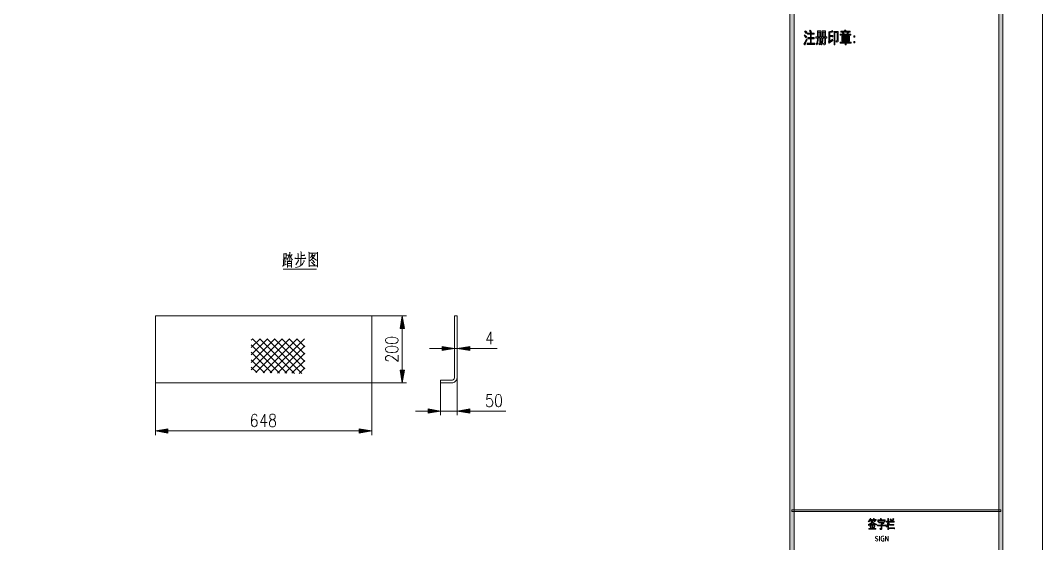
# Model space of a CAD drawing. Header units: millimetres. Extents: x 0 to 829, y 0 to 586.
# Drawn here: x 587.7 to 829.2, y 166.3 to 289.9 of the extents above; entities that cross this region are included whole.
import ezdxf

# ---------------------------------------------------------------- set-up
doc = ezdxf.new("R2010")
doc.units = ezdxf.units.MM

msp = doc.modelspace()

# ---------------------------------------------------------------- hatches: boundary and pattern name
h = msp.add_hatch(color=0)
h.dxf.hatch_style = 2
h.paths.add_polyline_path([(770.449028, 9.860139), (769.464778, 9.860139), (769.464778, 575.772139), (770.449028, 575.772139)])
h = msp.add_hatch(color=0)
h.dxf.hatch_style = 2
h.paths.add_polyline_path([(819.788528, 9.36625), (818.80075, 10.3505), (818.80075, 575.281778), (819.788528, 576.266028)])
h = msp.add_hatch(color=0)
h.dxf.hatch_style = 2
h.paths.add_polyline_path([(773.1125, 287.506833), (773.246556, 287.372778), (773.451167, 287.136417), (773.52525, 287.034111), (773.472333, 286.981194), (773.394722, 286.871833), (773.370028, 286.811861), (773.274778, 286.960028), (773.070167, 287.196389), (772.957278, 287.284583), (772.996083, 287.3375), (773.073694, 287.446861)])
h = msp.add_hatch(color=0)
h.dxf.hatch_style = 2
h.paths.add_polyline_path([(774.089694, 287.4645), (774.1285, 287.499778), (774.206111, 287.587972), (774.244917, 287.640889), (774.319, 287.55975), (774.495389, 287.323389), (774.601222, 287.168167), (774.555361, 287.122306), (774.467167, 287.027056), (774.424833, 286.974139), (774.329583, 287.129361), (774.163778, 287.372778)])
h = msp.add_hatch(color=0)
h.paths.add_polyline_path([(776.767278, 287.446861), (776.760222, 287.3375), (776.756694, 287.069389), (776.756694, 286.914167), (776.756694, 286.042806), (777.098889, 286.042806), (777.098889, 286.928278), (777.098889, 287.069389), (777.095361, 287.330444), (777.088306, 287.446861), (777.910278, 287.446861), (777.903222, 287.344556), (777.899694, 287.076444), (777.899694, 286.914167), (777.899694, 286.042806), (777.977306, 286.042806), (778.143111, 286.049861), (778.231306, 286.056917), (778.231306, 285.774694), (778.136056, 285.78175), (777.97025, 285.788806), (777.899694, 285.788806), (777.899694, 284.635222), (777.899694, 284.501167), (777.857361, 284.335361), (777.815028, 284.303611), (777.772694, 284.268333), (777.613944, 284.204833), (777.497528, 284.176611), (777.486944, 284.271861), (777.437556, 284.441194), (777.39875, 284.515278), (777.472833, 284.515278), (777.575139, 284.525861), (777.603361, 284.532917), (777.635111, 284.539972), (777.677444, 284.621111), (777.688028, 284.695194), (777.688028, 285.788806), (777.299972, 285.788806), (777.289389, 285.270222), (777.14475, 284.451778), (777.010694, 284.148389), (776.964833, 284.204833), (776.859, 284.285972), (776.799028, 284.310667), (776.933083, 284.547028), (777.077722, 285.287861), (777.088306, 285.788806), (776.756694, 285.788806), (776.756694, 284.547028), (776.756694, 284.434139), (776.703778, 284.303611), (776.650861, 284.278917), (776.597944, 284.25775), (776.470944, 284.211889), (776.400389, 284.190722), (776.38275, 284.264806), (776.333361, 284.427083), (776.298083, 284.515278), (776.365111, 284.515278), (776.456833, 284.518806), (776.481528, 284.525861), (776.506222, 284.529389), (776.537972, 284.589361), (776.545028, 284.649333), (776.545028, 285.788806), (776.188722, 285.788806), (776.178139, 285.287861), (776.022917, 284.472944), (775.878278, 284.1625), (775.828889, 284.211889), (775.716, 284.285972), (775.656028, 284.310667), (775.804194, 284.582306), (775.959417, 285.323139), (775.966472, 285.788806), (775.895917, 285.788806), (775.723056, 285.78175), (775.62075, 285.774694), (775.62075, 286.056917), (775.716, 286.049861), (775.895917, 286.042806), (775.977056, 286.042806), (775.977056, 286.900056), (775.977056, 287.062333), (775.973528, 287.3375), (775.966472, 287.446861)])
h.paths.add_polyline_path([(777.688028, 286.042806), (777.688028, 287.182278), (777.310556, 287.182278), (777.310556, 286.042806)])
h.paths.add_polyline_path([(776.545028, 286.042806), (776.545028, 287.182278), (776.188722, 287.182278), (776.188722, 286.042806)])
h = msp.add_hatch(color=0)
h.dxf.hatch_style = 2
h.paths.add_polyline_path([(779.62125, 285.182028), (779.508361, 285.115), (779.289639, 284.970361), (779.180278, 284.89275), (779.074444, 284.815139), (778.848667, 284.649333), (778.73225, 284.561139), (778.693444, 284.642278), (778.615833, 284.790444), (778.577028, 284.857472), (778.60525, 284.878639), (778.644056, 284.984472), (778.654639, 285.065611), (778.654639, 286.617833), (778.654639, 286.833028), (778.647583, 287.161111), (778.644056, 287.270472), (778.704028, 287.270472), (778.915694, 287.312806), (779.070917, 287.351611), (779.222611, 287.393944), (779.448389, 287.492722), (779.518944, 287.552694), (779.55775, 287.471556), (779.645944, 287.316333), (779.698861, 287.24225), (779.624778, 287.217556), (779.444861, 287.175222), (779.3355, 287.150528), (779.229667, 287.129361), (778.996833, 287.087028), (778.876889, 287.062333), (778.876889, 286.339139), (779.141472, 286.339139), (779.247306, 286.339139), (779.480139, 286.346194), (779.607139, 286.35325), (779.607139, 286.085139), (779.490722, 286.092194), (779.257889, 286.09925), (779.141472, 286.09925), (778.876889, 286.09925), (778.876889, 285.005639), (779.120306, 285.167917), (779.451917, 285.411333), (779.543639, 285.492472), (779.554222, 285.411333), (779.593028, 285.256111)])
h = msp.add_hatch(color=0)
h.dxf.hatch_style = 2
h.paths.add_polyline_path([(780.884194, 287.330444), (780.880667, 287.175222), (780.873611, 286.864778), (780.873611, 286.709556), (780.873611, 285.270222), (780.873611, 285.139694), (780.838333, 284.970361), (780.803056, 284.938611), (780.767778, 284.906861), (780.580806, 284.843361), (780.429111, 284.811611), (780.425583, 284.903333), (780.376194, 285.065611), (780.330333, 285.139694), (780.400889, 285.139694), (780.520833, 285.14675), (780.563167, 285.153806), (780.609028, 285.160861), (780.658417, 285.227889), (780.661944, 285.287861), (780.661944, 287.076444), (780.108083, 287.076444), (780.108083, 284.204833), (779.896417, 284.204833), (779.903472, 284.391806), (779.907, 284.776333), (779.907, 284.977417), (779.907, 286.663694), (779.907, 286.825972), (779.903472, 287.161111), (779.896417, 287.330444)])
h = msp.add_hatch(color=0)
h.dxf.hatch_style = 2
h.paths.add_polyline_path([(782.651611, 287.669111), (782.679833, 287.587972), (782.718639, 287.439806), (782.729222, 287.372778), (783.385389, 287.372778), (783.463, 287.372778), (783.62175, 287.379833), (783.706417, 287.390417), (783.706417, 287.122306), (783.62175, 287.129361), (783.466528, 287.136417), (783.395972, 287.136417), (781.8755, 287.136417), (781.773194, 287.136417), (781.586222, 287.129361), (781.4945, 287.122306), (781.4945, 287.390417), (781.607389, 287.379833), (781.790833, 287.372778), (781.861389, 287.372778), (782.461111, 287.372778), (782.461111, 287.411583), (782.432889, 287.538583), (782.408194, 287.626778), (782.457583, 287.640889), (782.577528, 287.662056)])
h = msp.add_hatch(color=0)
h.dxf.hatch_style = 2
h.paths.add_polyline_path([(773.52525, 285.376056), (773.46175, 285.242), (773.327694, 284.906861), (773.253611, 284.70225), (773.176, 284.497639), (773.073694, 284.211889), (773.045472, 284.13075), (772.992556, 284.204833), (772.869083, 284.331833), (772.802056, 284.38475), (772.862028, 284.458833), (773.003139, 284.712833), (773.08075, 284.89275), (773.158361, 285.076194), (773.295944, 285.428972), (773.355917, 285.598306), (773.394722, 285.531278), (773.479389, 285.418389)])
h = msp.add_hatch(color=0)
h.dxf.hatch_style = 2
h.paths.add_polyline_path([(772.978444, 286.515528), (773.108972, 286.402639), (773.33475, 286.205083), (773.433528, 286.116889), (773.401778, 286.063972), (773.331222, 285.929917), (773.292417, 285.848778), (773.186583, 285.975778), (772.964333, 286.190972), (772.847917, 286.279167), (772.879667, 286.3215), (772.946694, 286.441444)])
h = msp.add_hatch(color=0)
h.dxf.hatch_style = 2
h.paths.add_polyline_path([(774.735278, 286.928278), (774.841111, 286.928278), (775.084528, 286.938861), (775.222111, 286.945917), (775.222111, 286.663694), (775.073944, 286.67075), (774.834056, 286.677806), (774.745861, 286.677806), (774.523611, 286.677806), (774.523611, 285.862889), (774.735278, 285.862889), (774.827, 285.862889), (775.04925, 285.869944), (775.179778, 285.880528), (775.179778, 285.598306), (775.056306, 285.605361), (774.834056, 285.612417), (774.735278, 285.612417), (774.523611, 285.612417), (774.523611, 284.532917), (774.802306, 284.532917), (774.932833, 284.532917), (775.211528, 284.539972), (775.356167, 284.547028), (775.356167, 284.264806), (775.211528, 284.271861), (774.939889, 284.278917), (774.812889, 284.278917), (774.0015, 284.278917), (773.856861, 284.278917), (773.616972, 284.271861), (773.52525, 284.264806), (773.52525, 284.547028), (773.613444, 284.539972), (773.856861, 284.532917), (774.012083, 284.532917), (774.301361, 284.532917), (774.301361, 285.612417), (774.124972, 285.612417), (774.019139, 285.612417), (773.818056, 285.605361), (773.722806, 285.598306), (773.722806, 285.880528), (773.818056, 285.869944), (774.022667, 285.862889), (774.135556, 285.862889), (774.301361, 285.862889), (774.301361, 286.677806), (774.089694, 286.677806), (773.980333, 286.677806), (773.758083, 286.67075), (773.645194, 286.663694), (773.645194, 286.945917), (773.758083, 286.938861), (773.983861, 286.928278), (774.100278, 286.928278)])
h = msp.add_hatch(color=0)
h.dxf.hatch_style = 2
h.paths.add_polyline_path([(783.473583, 286.663694), (783.582944, 286.663694), (783.801667, 286.67075), (783.903972, 286.677806), (783.903972, 286.413222), (783.801667, 286.420278), (783.582944, 286.427333), (783.473583, 286.427333), (781.730861, 286.427333), (781.625028, 286.427333), (781.413361, 286.420278), (781.307528, 286.413222), (781.307528, 286.677806), (781.416889, 286.67075), (781.628556, 286.663694), (781.730861, 286.663694), (782.930306, 286.663694), (782.972639, 286.804806), (783.022028, 287.012944), (783.029083, 287.076444), (783.089056, 287.062333), (783.24075, 287.027056), (783.328944, 287.002361), (783.307778, 286.967083), (783.261917, 286.882417), (783.24075, 286.833028), (783.216056, 286.787167), (783.184306, 286.698972), (783.173722, 286.663694)])
h = msp.add_hatch(color=0)
h.paths.add_polyline_path([(783.582944, 286.205083), (783.579417, 286.049861), (783.572361, 285.753528), (783.572361, 285.612417), (783.572361, 285.478361), (783.579417, 285.196139), (783.582944, 285.0515), (782.750389, 285.0515), (782.750389, 284.811611), (783.463, 284.811611), (783.565306, 284.811611), (783.794611, 284.818667), (783.918083, 284.82925), (783.918083, 284.561139), (783.801667, 284.568194), (783.572361, 284.57525), (783.463, 284.57525), (782.750389, 284.57525), (782.750389, 284.465889), (782.757444, 284.243639), (782.760972, 284.13075), (782.496389, 284.13075), (782.499917, 284.243639), (782.506972, 284.465889), (782.506972, 284.57525), (781.752028, 284.57525), (781.663833, 284.57525), (781.441583, 284.568194), (781.307528, 284.561139), (781.307528, 284.82925), (781.434528, 284.818667), (781.65325, 284.811611), (781.741444, 284.811611), (782.506972, 284.811611), (782.506972, 285.0515), (781.706167, 285.0515), (781.713222, 285.196139), (781.71675, 285.485417), (781.71675, 285.626528), (781.71675, 285.767639), (781.713222, 286.056917), (781.706167, 286.205083)])
h.paths.add_polyline_path([(783.339528, 285.732361), (783.339528, 285.968722), (781.953111, 285.968722), (781.953111, 285.732361)])
h.paths.add_polyline_path([(783.339528, 285.287861), (783.339528, 285.510111), (781.953111, 285.510111), (781.953111, 285.287861)])
h = msp.add_hatch(color=0)
h.dxf.hatch_style = 2
h.paths.add_polyline_path([(781.896667, 286.98825), (781.946056, 287.012944), (782.062472, 287.055278), (782.1295, 287.076444), (782.16125, 287.002361), (782.235333, 286.854194), (782.274139, 286.783639), (782.207111, 286.758944), (782.090694, 286.716611), (782.041306, 286.691917), (782.0025, 286.773056), (781.928417, 286.921222)])
h = msp.add_hatch(color=0)
h.dxf.hatch_style = 2
h.paths.add_polyline_path([(784.838833, 285.968722), (784.581306, 285.968722), (784.581306, 286.293278), (784.838833, 286.293278)])
h = msp.add_hatch(color=0)
h.dxf.hatch_style = 2
h.paths.add_polyline_path([(784.838833, 284.607), (784.581306, 284.607), (784.581306, 284.931556), (784.838833, 284.931556)])
h = msp.add_hatch(color=0)
h.dxf.hatch_style = 2
h.paths.add_polyline_path([(677.414472, 217.127667), (677.908361, 220.083944), (678.40225, 217.127667)])
h = msp.add_hatch(color=0)
h.dxf.hatch_style = 2
h.paths.add_polyline_path([(687.299306, 212.901389), (690.255583, 212.4075), (687.299306, 211.913611)])
h = msp.add_hatch(color=0)
h.dxf.hatch_style = 2
h.paths.add_polyline_path([(693.843333, 212.901389), (690.887056, 212.4075), (693.843333, 211.913611)])
h = msp.add_hatch(color=0)
h.dxf.hatch_style = 2
h.paths.add_polyline_path([(677.414472, 207.267528), (677.908361, 204.31125), (678.40225, 207.267528)])
h = msp.add_hatch(color=0)
h.dxf.hatch_style = 2
h.paths.add_polyline_path([(683.986722, 198.102361), (686.943, 197.608472), (683.986722, 197.118111)])
h = msp.add_hatch(color=0)
h.dxf.hatch_style = 2
h.paths.add_polyline_path([(693.843333, 198.102361), (690.887056, 197.608472), (693.843333, 197.118111)])
h = msp.add_hatch(color=0)
h.dxf.hatch_style = 2
h.paths.add_polyline_path([(622.543417, 193.396306), (619.587139, 192.902417), (622.543417, 192.412056)])
h = msp.add_hatch(color=0)
h.dxf.hatch_style = 2
h.paths.add_polyline_path([(667.737778, 193.396306), (670.697583, 192.902417), (667.737778, 192.412056)])
h = msp.add_hatch(color=0)
h.dxf.hatch_style = 2
h.paths.add_polyline_path([(819.294639, 174.265167), (819.294639, 173.841833), (769.958667, 173.841833), (769.958667, 174.265167)])
h = msp.add_hatch(color=0)
h.paths.add_polyline_path([(789.865917, 170.642139), (789.703639, 170.702111), (789.484917, 170.804417), (789.424944, 170.843222), (789.424944, 170.642139), (789.350861, 170.649194), (789.206222, 170.652722), (789.135667, 170.652722), (788.811111, 170.652722), (788.7335, 170.652722), (788.581806, 170.649194), (788.500667, 170.642139), (788.500667, 170.829111), (788.387778, 170.7515), (788.179639, 170.635083), (788.084389, 170.596278), (788.06675, 170.663306), (788.010306, 170.776194), (787.967972, 170.818528), (788.158472, 170.874972), (788.465389, 171.044306), (788.581806, 171.157194), (788.694694, 171.273611), (788.839333, 171.474694), (788.867556, 171.562889), (788.909889, 171.541722), (789.008667, 171.502917), (789.068639, 171.485278), (789.033361, 171.428833), (789.139194, 171.301833), (789.372028, 171.104278), (789.506083, 171.03725), (789.636611, 170.966694), (789.858861, 170.896139), (789.950583, 170.896139), (789.911778, 170.843222), (789.872972, 170.712694)])
h.paths.add_polyline_path([(788.535944, 170.853806), (788.602972, 170.84675), (788.737028, 170.843222), (788.811111, 170.843222), (789.135667, 170.843222), (789.206222, 170.843222), (789.343806, 170.84675), (789.407306, 170.853806), (789.290889, 170.920833), (789.054528, 171.146611), (788.934583, 171.308889), (788.874611, 171.196), (788.677056, 170.970222)])
h = msp.add_hatch(color=0)
h.dxf.hatch_style = 2
h.paths.add_polyline_path([(788.966333, 171.806306), (788.885194, 171.813361), (788.7335, 171.820417), (788.666472, 171.820417), (788.684111, 171.756917), (788.722917, 171.636972), (788.744083, 171.573472), (788.691167, 171.559361), (788.610028, 171.520556), (788.57475, 171.495861), (788.567694, 171.562889), (788.539472, 171.725167), (788.518306, 171.820417), (788.426583, 171.820417), (788.356028, 171.696944), (788.218444, 171.495861), (788.151417, 171.41825), (788.119667, 171.467639), (788.038528, 171.54525), (787.992667, 171.573472), (788.087917, 171.651083), (788.232556, 171.831), (788.281944, 171.929778), (788.327806, 172.028556), (788.394833, 172.197889), (788.408944, 172.261389), (788.451278, 172.240222), (788.546528, 172.197889), (788.602972, 172.173194), (788.571222, 172.141444), (788.525361, 172.056778), (788.51125, 172.007389), (788.768778, 172.007389), (788.818167, 172.007389), (788.916944, 172.014444), (788.966333, 172.017972)])
h = msp.add_hatch(color=0)
h.dxf.hatch_style = 2
h.paths.add_polyline_path([(789.650722, 171.541722), (789.608389, 171.520556), (789.530778, 171.474694), (789.491972, 171.453528), (789.484917, 171.534667), (789.449639, 171.707528), (789.424944, 171.795722), (789.266194, 171.795722), (789.220333, 171.718111), (789.139194, 171.580528), (789.100389, 171.520556), (789.065111, 171.559361), (788.983972, 171.612278), (788.941639, 171.629917), (789.001611, 171.696944), (789.093333, 171.841583), (789.128611, 171.919194), (789.163889, 171.996806), (789.227389, 172.162611), (789.252083, 172.250806), (789.287361, 172.222583), (789.375556, 172.18025), (789.424944, 172.162611), (789.40025, 172.123806), (789.357917, 172.028556), (789.343806, 171.975639), (789.650722, 171.975639), (789.693056, 171.975639), (789.809472, 171.979167), (789.883556, 171.986222), (789.883556, 171.785139), (789.770667, 171.792194), (789.611917, 171.795722), (789.566056, 171.795722), (789.583694, 171.746333), (789.626028, 171.619333)])
h = msp.add_hatch(color=0)
h.dxf.hatch_style = 2
h.paths.add_polyline_path([(791.008917, 172.240222), (791.086528, 172.102639), (791.181778, 171.922722), (791.199417, 171.883917), (791.957889, 171.883917), (791.954361, 171.802778), (791.947306, 171.675778), (791.947306, 171.629917), (791.947306, 171.591111), (791.954361, 171.48175), (791.957889, 171.407667), (791.792083, 171.407667), (791.792083, 171.707528), (790.398611, 171.707528), (790.398611, 171.397083), (790.232806, 171.397083), (790.236333, 171.474694), (790.243389, 171.598167), (790.243389, 171.6405), (790.243389, 171.686361), (790.236333, 171.806306), (790.232806, 171.883917), (791.008917, 171.883917), (790.977167, 171.947417), (790.906611, 172.056778), (790.867806, 172.106167), (790.899556, 172.134389), (790.970111, 172.201417)])
h = msp.add_hatch(color=0)
h.dxf.hatch_style = 2
h.paths.add_polyline_path([(792.282444, 171.573472), (792.335361, 171.573472), (792.444722, 171.569944), (792.497639, 171.562889), (792.599944, 171.562889), (792.599944, 171.831), (792.599944, 171.912139), (792.592889, 172.095583), (792.589361, 172.197889), (792.772806, 172.197889), (792.76575, 172.106167), (792.755167, 171.922722), (792.755167, 171.831), (792.755167, 171.562889), (792.857472, 171.562889), (792.889222, 171.562889), (792.963306, 171.569944), (793.005639, 171.573472), (793.005639, 171.365333), (792.991528, 171.368861), (792.906861, 171.379444), (792.839833, 171.3865), (792.755167, 171.3865), (792.755167, 171.051361), (792.839833, 171.143083), (792.899806, 171.030194), (793.005639, 170.825583), (793.055028, 170.730333), (793.023278, 170.698583), (792.959778, 170.631556), (792.931556, 170.596278), (792.882167, 170.709167), (792.793972, 170.882028), (792.755167, 170.942), (792.755167, 170.088278), (792.755167, 169.971861), (792.76575, 169.731972), (792.772806, 169.6085), (792.589361, 169.6085), (792.592889, 169.7355), (792.599944, 169.975389), (792.599944, 170.088278), (792.599944, 170.829111), (792.554083, 170.688), (792.427083, 170.391667), (792.349472, 170.2435), (792.314194, 170.285833), (792.247167, 170.359917), (792.215417, 170.388139), (792.278917, 170.486917), (792.395333, 170.733861), (792.44825, 170.882028), (792.501167, 171.026667), (792.57525, 171.280667), (792.589361, 171.3865), (792.483528, 171.3865), (792.282444, 171.365333)])
h = msp.add_hatch(color=0)
h.dxf.hatch_style = 2
h.paths.add_polyline_path([(794.021639, 172.074417), (793.989889, 172.035611), (793.926389, 171.92625), (793.894639, 171.859222), (793.862889, 171.788667), (793.799389, 171.629917), (793.764111, 171.541722), (793.824083, 171.541722), (793.898167, 171.54525), (794.039278, 171.559361), (794.106306, 171.562889), (794.106306, 171.340639), (794.039278, 171.347694), (793.894639, 171.351222), (793.8135, 171.351222), (793.365472, 171.351222), (793.280806, 171.351222), (793.139694, 171.347694), (793.08325, 171.340639), (793.08325, 171.562889), (793.139694, 171.559361), (793.280806, 171.54525), (793.365472, 171.541722), (793.605361, 171.541722), (793.633583, 171.612278), (793.690028, 171.756917), (793.714722, 171.831), (793.739417, 171.901556), (793.792333, 172.092056), (793.824083, 172.208472), (793.862889, 172.173194), (793.965194, 172.106167)])
h = msp.add_hatch(color=0)
h.dxf.hatch_style = 2
h.paths.add_polyline_path([(793.256111, 172.141444), (793.323139, 172.042667), (793.457194, 171.823944), (793.524222, 171.707528), (793.488944, 171.679306), (793.421917, 171.619333), (793.390167, 171.584056), (793.340778, 171.689889), (793.213778, 171.901556), (793.139694, 172.007389), (793.164389, 172.028556), (793.224361, 172.095583)])
h = msp.add_hatch(color=0)
h.dxf.hatch_style = 2
h.paths.add_polyline_path([(788.394833, 169.675528), (788.32075, 169.675528), (788.172583, 169.672), (788.094972, 169.664944), (788.094972, 169.876611), (788.176111, 169.869556), (788.32075, 169.866028), (788.38425, 169.866028), (789.160361, 169.866028), (789.185056, 169.933056), (789.237972, 170.098861), (789.266194, 170.197639), (789.297944, 170.296417), (789.343806, 170.479861), (789.357917, 170.564528), (789.403778, 170.536306), (789.506083, 170.490444), (789.559, 170.476333), (789.530778, 170.441056), (789.474333, 170.328167), (789.449639, 170.247028), (789.424944, 170.165889), (789.3685, 169.975389), (789.333222, 169.866028), (789.446111, 169.866028), (789.675417, 169.869556), (789.791833, 169.876611), (789.791833, 169.664944), (789.675417, 169.672), (789.499028, 169.675528), (789.442583, 169.675528)])
h = msp.add_hatch(color=0)
h.dxf.hatch_style = 2
h.paths.add_polyline_path([(788.493611, 170.476333), (788.546528, 170.342278), (788.620611, 170.120028), (788.641778, 170.031833), (788.610028, 170.02125), (788.543, 169.982444), (788.51125, 169.954222), (788.493611, 170.042417), (788.419528, 170.257611), (788.359556, 170.388139), (788.380722, 170.40225), (788.44775, 170.448111)])
h = msp.add_hatch(color=0)
h.dxf.hatch_style = 2
h.paths.add_polyline_path([(788.89225, 169.996556), (788.881667, 170.098861), (788.82875, 170.349333), (788.793472, 170.4975), (788.825222, 170.504556), (788.902833, 170.525722), (788.941639, 170.543361), (788.959278, 170.476333), (789.008667, 170.225861), (789.043944, 170.042417), (789.001611, 170.035361), (788.927528, 170.014194)])
h = msp.add_hatch(color=0)
h.dxf.hatch_style = 2
h.paths.add_polyline_path([(791.675667, 171.375917), (791.675667, 171.174833), (791.640389, 171.153667), (791.545139, 171.079583), (791.481639, 171.030194), (791.421667, 170.980806), (791.277028, 170.853806), (791.199417, 170.776194), (791.199417, 170.673889), (791.767389, 170.673889), (791.806194, 170.673889), (791.94025, 170.680944), (792.031972, 170.688), (792.031972, 170.46575), (791.94025, 170.476333), (791.806194, 170.486917), (791.767389, 170.486917), (791.199417, 170.486917), (791.199417, 169.918944), (791.195889, 169.809583), (791.139444, 169.682583), (791.090056, 169.664944), (791.040667, 169.647306), (790.896028, 169.619083), (790.800778, 169.6085), (790.79725, 169.664944), (790.7655, 169.799), (790.740806, 169.876611), (790.836056, 169.866028), (790.959528, 169.8625), (790.984222, 169.869556), (791.008917, 169.880139), (791.030083, 169.954222), (791.023028, 170.02125), (791.023028, 170.486917), (790.440944, 170.486917), (790.373917, 170.486917), (790.246917, 170.479861), (790.183417, 170.476333), (790.183417, 170.688), (790.246917, 170.680944), (790.370389, 170.673889), (790.433889, 170.673889), (791.023028, 170.673889), (791.023028, 170.726806), (791.015972, 170.818528), (791.008917, 170.864389), (791.044194, 170.885556), (791.128861, 170.949056), (791.174722, 170.987861), (791.220583, 171.026667), (791.333472, 171.125444), (791.4005, 171.185417), (790.751389, 171.185417), (790.673778, 171.185417), (790.550306, 171.181889), (790.500917, 171.174833), (790.500917, 171.3865), (790.550306, 171.379444), (790.67025, 171.375917), (790.740806, 171.375917)])
h = msp.add_hatch(color=0)
h.dxf.hatch_style = 2
h.paths.add_polyline_path([(793.855833, 170.02125), (793.926389, 170.02125), (794.092194, 170.024778), (794.187444, 170.031833), (794.187444, 169.809583), (794.092194, 169.813111), (793.926389, 169.827222), (793.855833, 169.83075), (793.206722, 169.83075), (792.991528, 169.809583), (792.991528, 170.031833), (793.044444, 170.031833), (793.153806, 170.024778), (793.206722, 170.02125)])
h = msp.add_hatch(color=0)
h.dxf.hatch_style = 2
h.paths.add_polyline_path([(793.78175, 170.829111), (793.838194, 170.829111), (793.954611, 170.836167), (794.014583, 170.843222), (794.014583, 170.620972), (793.954611, 170.631556), (793.838194, 170.642139), (793.78175, 170.642139), (793.390167, 170.642139), (793.326667, 170.642139), (793.206722, 170.631556), (793.14675, 170.620972), (793.14675, 170.843222), (793.206722, 170.843222), (793.326667, 170.836167), (793.390167, 170.829111)])

# ---------------------------------------------------------------- linework, layer by layer
at = {"color": 0, "lineweight": 0}
for points in [[(0, 0), (0, 585.632278), (829.154778, 585.632278), (829.154778, 0)], [(770.449028, 9.860139), (769.464778, 9.860139), (769.464778, 575.772139), (770.449028, 575.772139)], [(819.788528, 9.36625), (818.80075, 10.3505), (818.80075, 575.281778), (819.788528, 576.266028)], [(773.1125, 287.506833), (773.246556, 287.372778), (773.451167, 287.136417), (773.52525, 287.034111), (773.472333, 286.981194), (773.394722, 286.871833), (773.370028, 286.811861), (773.274778, 286.960028), (773.070167, 287.196389), (772.957278, 287.284583), (772.996083, 287.3375), (773.073694, 287.446861)], [(774.089694, 287.4645), (774.1285, 287.499778), (774.206111, 287.587972), (774.244917, 287.640889), (774.319, 287.55975), (774.495389, 287.323389), (774.601222, 287.168167), (774.555361, 287.122306), (774.467167, 287.027056), (774.424833, 286.974139), (774.329583, 287.129361), (774.163778, 287.372778)], [(776.767278, 287.446861), (776.760222, 287.3375), (776.756694, 287.069389), (776.756694, 286.914167), (776.756694, 286.042806), (777.098889, 286.042806), (777.098889, 286.928278), (777.098889, 287.069389), (777.095361, 287.330444), (777.088306, 287.446861), (777.910278, 287.446861), (777.903222, 287.344556), (777.899694, 287.076444), (777.899694, 286.914167), (777.899694, 286.042806), (777.977306, 286.042806), (778.143111, 286.049861), (778.231306, 286.056917), (778.231306, 285.774694), (778.136056, 285.78175), (777.97025, 285.788806), (777.899694, 285.788806), (777.899694, 284.635222), (777.899694, 284.501167), (777.857361, 284.335361), (777.815028, 284.303611), (777.772694, 284.268333), (777.613944, 284.204833), (777.497528, 284.176611), (777.486944, 284.271861), (777.437556, 284.441194), (777.39875, 284.515278), (777.472833, 284.515278), (777.575139, 284.525861), (777.603361, 284.532917), (777.635111, 284.539972), (777.677444, 284.621111), (777.688028, 284.695194), (777.688028, 285.788806), (777.299972, 285.788806), (777.289389, 285.270222), (777.14475, 284.451778), (777.010694, 284.148389), (776.964833, 284.204833), (776.859, 284.285972), (776.799028, 284.310667), (776.933083, 284.547028), (777.077722, 285.287861), (777.088306, 285.788806), (776.756694, 285.788806), (776.756694, 284.547028), (776.756694, 284.434139), (776.703778, 284.303611), (776.650861, 284.278917), (776.597944, 284.25775), (776.470944, 284.211889), (776.400389, 284.190722), (776.38275, 284.264806), (776.333361, 284.427083), (776.298083, 284.515278), (776.365111, 284.515278), (776.456833, 284.518806), (776.481528, 284.525861), (776.506222, 284.529389), (776.537972, 284.589361), (776.545028, 284.649333), (776.545028, 285.788806), (776.188722, 285.788806), (776.178139, 285.287861), (776.022917, 284.472944), (775.878278, 284.1625), (775.828889, 284.211889), (775.716, 284.285972), (775.656028, 284.310667), (775.804194, 284.582306), (775.959417, 285.323139), (775.966472, 285.788806), (775.895917, 285.788806), (775.723056, 285.78175), (775.62075, 285.774694), (775.62075, 286.056917), (775.716, 286.049861), (775.895917, 286.042806), (775.977056, 286.042806), (775.977056, 286.900056), (775.977056, 287.062333), (775.973528, 287.3375), (775.966472, 287.446861)], [(779.62125, 285.182028), (779.508361, 285.115), (779.289639, 284.970361), (779.180278, 284.89275), (779.074444, 284.815139), (778.848667, 284.649333), (778.73225, 284.561139), (778.693444, 284.642278), (778.615833, 284.790444), (778.577028, 284.857472), (778.60525, 284.878639), (778.644056, 284.984472), (778.654639, 285.065611), (778.654639, 286.617833), (778.654639, 286.833028), (778.647583, 287.161111), (778.644056, 287.270472), (778.704028, 287.270472), (778.915694, 287.312806), (779.070917, 287.351611), (779.222611, 287.393944), (779.448389, 287.492722), (779.518944, 287.552694), (779.55775, 287.471556), (779.645944, 287.316333), (779.698861, 287.24225), (779.624778, 287.217556), (779.444861, 287.175222), (779.3355, 287.150528), (779.229667, 287.129361), (778.996833, 287.087028), (778.876889, 287.062333), (778.876889, 286.339139), (779.141472, 286.339139), (779.247306, 286.339139), (779.480139, 286.346194), (779.607139, 286.35325), (779.607139, 286.085139), (779.490722, 286.092194), (779.257889, 286.09925), (779.141472, 286.09925), (778.876889, 286.09925), (778.876889, 285.005639), (779.120306, 285.167917), (779.451917, 285.411333), (779.543639, 285.492472), (779.554222, 285.411333), (779.593028, 285.256111)], [(780.884194, 287.330444), (780.880667, 287.175222), (780.873611, 286.864778), (780.873611, 286.709556), (780.873611, 285.270222), (780.873611, 285.139694), (780.838333, 284.970361), (780.803056, 284.938611), (780.767778, 284.906861), (780.580806, 284.843361), (780.429111, 284.811611), (780.425583, 284.903333), (780.376194, 285.065611), (780.330333, 285.139694), (780.400889, 285.139694), (780.520833, 285.14675), (780.563167, 285.153806), (780.609028, 285.160861), (780.658417, 285.227889), (780.661944, 285.287861), (780.661944, 287.076444), (780.108083, 287.076444), (780.108083, 284.204833), (779.896417, 284.204833), (779.903472, 284.391806), (779.907, 284.776333), (779.907, 284.977417), (779.907, 286.663694), (779.907, 286.825972), (779.903472, 287.161111), (779.896417, 287.330444)], [(782.651611, 287.669111), (782.679833, 287.587972), (782.718639, 287.439806), (782.729222, 287.372778), (783.385389, 287.372778), (783.463, 287.372778), (783.62175, 287.379833), (783.706417, 287.390417), (783.706417, 287.122306), (783.62175, 287.129361), (783.466528, 287.136417), (783.395972, 287.136417), (781.8755, 287.136417), (781.773194, 287.136417), (781.586222, 287.129361), (781.4945, 287.122306), (781.4945, 287.390417), (781.607389, 287.379833), (781.790833, 287.372778), (781.861389, 287.372778), (782.461111, 287.372778), (782.461111, 287.411583), (782.432889, 287.538583), (782.408194, 287.626778), (782.457583, 287.640889), (782.577528, 287.662056)], [(773.52525, 285.376056), (773.46175, 285.242), (773.327694, 284.906861), (773.253611, 284.70225), (773.176, 284.497639), (773.073694, 284.211889), (773.045472, 284.13075), (772.992556, 284.204833), (772.869083, 284.331833), (772.802056, 284.38475), (772.862028, 284.458833), (773.003139, 284.712833), (773.08075, 284.89275), (773.158361, 285.076194), (773.295944, 285.428972), (773.355917, 285.598306), (773.394722, 285.531278), (773.479389, 285.418389)], [(772.978444, 286.515528), (773.108972, 286.402639), (773.33475, 286.205083), (773.433528, 286.116889), (773.401778, 286.063972), (773.331222, 285.929917), (773.292417, 285.848778), (773.186583, 285.975778), (772.964333, 286.190972), (772.847917, 286.279167), (772.879667, 286.3215), (772.946694, 286.441444)], [(774.735278, 286.928278), (774.841111, 286.928278), (775.084528, 286.938861), (775.222111, 286.945917), (775.222111, 286.663694), (775.073944, 286.67075), (774.834056, 286.677806), (774.745861, 286.677806), (774.523611, 286.677806), (774.523611, 285.862889), (774.735278, 285.862889), (774.827, 285.862889), (775.04925, 285.869944), (775.179778, 285.880528), (775.179778, 285.598306), (775.056306, 285.605361), (774.834056, 285.612417), (774.735278, 285.612417), (774.523611, 285.612417), (774.523611, 284.532917), (774.802306, 284.532917), (774.932833, 284.532917), (775.211528, 284.539972), (775.356167, 284.547028), (775.356167, 284.264806), (775.211528, 284.271861), (774.939889, 284.278917), (774.812889, 284.278917), (774.0015, 284.278917), (773.856861, 284.278917), (773.616972, 284.271861), (773.52525, 284.264806), (773.52525, 284.547028), (773.613444, 284.539972), (773.856861, 284.532917), (774.012083, 284.532917), (774.301361, 284.532917), (774.301361, 285.612417), (774.124972, 285.612417), (774.019139, 285.612417), (773.818056, 285.605361), (773.722806, 285.598306), (773.722806, 285.880528), (773.818056, 285.869944), (774.022667, 285.862889), (774.135556, 285.862889), (774.301361, 285.862889), (774.301361, 286.677806), (774.089694, 286.677806), (773.980333, 286.677806), (773.758083, 286.67075), (773.645194, 286.663694), (773.645194, 286.945917), (773.758083, 286.938861), (773.983861, 286.928278), (774.100278, 286.928278)], [(776.545028, 286.042806), (776.545028, 287.182278), (776.188722, 287.182278), (776.188722, 286.042806)], [(777.688028, 286.042806), (777.688028, 287.182278), (777.310556, 287.182278), (777.310556, 286.042806)], [(783.473583, 286.663694), (783.582944, 286.663694), (783.801667, 286.67075), (783.903972, 286.677806), (783.903972, 286.413222), (783.801667, 286.420278), (783.582944, 286.427333), (783.473583, 286.427333), (781.730861, 286.427333), (781.625028, 286.427333), (781.413361, 286.420278), (781.307528, 286.413222), (781.307528, 286.677806), (781.416889, 286.67075), (781.628556, 286.663694), (781.730861, 286.663694), (782.930306, 286.663694), (782.972639, 286.804806), (783.022028, 287.012944), (783.029083, 287.076444), (783.089056, 287.062333), (783.24075, 287.027056), (783.328944, 287.002361), (783.307778, 286.967083), (783.261917, 286.882417), (783.24075, 286.833028), (783.216056, 286.787167), (783.184306, 286.698972), (783.173722, 286.663694)], [(783.582944, 286.205083), (783.579417, 286.049861), (783.572361, 285.753528), (783.572361, 285.612417), (783.572361, 285.478361), (783.579417, 285.196139), (783.582944, 285.0515), (782.750389, 285.0515), (782.750389, 284.811611), (783.463, 284.811611), (783.565306, 284.811611), (783.794611, 284.818667), (783.918083, 284.82925), (783.918083, 284.561139), (783.801667, 284.568194), (783.572361, 284.57525), (783.463, 284.57525), (782.750389, 284.57525), (782.750389, 284.465889), (782.757444, 284.243639), (782.760972, 284.13075), (782.496389, 284.13075), (782.499917, 284.243639), (782.506972, 284.465889), (782.506972, 284.57525), (781.752028, 284.57525), (781.663833, 284.57525), (781.441583, 284.568194), (781.307528, 284.561139), (781.307528, 284.82925), (781.434528, 284.818667), (781.65325, 284.811611), (781.741444, 284.811611), (782.506972, 284.811611), (782.506972, 285.0515), (781.706167, 285.0515), (781.713222, 285.196139), (781.71675, 285.485417), (781.71675, 285.626528), (781.71675, 285.767639), (781.713222, 286.056917), (781.706167, 286.205083)], [(781.896667, 286.98825), (781.946056, 287.012944), (782.062472, 287.055278), (782.1295, 287.076444), (782.16125, 287.002361), (782.235333, 286.854194), (782.274139, 286.783639), (782.207111, 286.758944), (782.090694, 286.716611), (782.041306, 286.691917), (782.0025, 286.773056), (781.928417, 286.921222)], [(783.339528, 285.732361), (783.339528, 285.968722), (781.953111, 285.968722), (781.953111, 285.732361)], [(783.339528, 285.287861), (783.339528, 285.510111), (781.953111, 285.510111), (781.953111, 285.287861)], [(784.838833, 285.968722), (784.581306, 285.968722), (784.581306, 286.293278), (784.838833, 286.293278)], [(784.838833, 284.607), (784.581306, 284.607), (784.581306, 284.931556), (784.838833, 284.931556)], [(677.414472, 217.127667), (677.908361, 220.083944), (678.40225, 217.127667)], [(673.964306, 214.203139), (674.105417, 213.889167), (674.52875, 213.6775), (675.230778, 213.571667), (675.654111, 213.571667), (676.359667, 213.6775), (676.783, 213.889167), (676.920583, 214.203139), (676.920583, 214.414806), (676.783, 214.732306), (676.359667, 214.943972), (675.654111, 215.049806), (675.230778, 215.049806), (674.52875, 214.943972), (674.105417, 214.732306), (673.964306, 214.414806)], [(673.964306, 212.093528), (674.105417, 211.776028), (674.52875, 211.564361), (675.230778, 211.458528), (675.654111, 211.458528), (676.359667, 211.564361), (676.783, 211.776028), (676.920583, 212.093528), (676.920583, 212.301667), (676.783, 212.619167), (676.359667, 212.830833), (675.654111, 212.936667), (675.230778, 212.936667), (674.52875, 212.830833), (674.105417, 212.619167), (673.964306, 212.301667)], [(687.299306, 212.901389), (690.255583, 212.4075), (687.299306, 211.913611)], [(693.843333, 212.901389), (690.887056, 212.4075), (693.843333, 211.913611)], [(677.414472, 207.267528), (677.908361, 204.31125), (678.40225, 207.267528)], [(700.535528, 201.552528), (700.218028, 201.411417), (700.006361, 200.991611), (699.900528, 200.286056), (699.900528, 199.862722), (700.006361, 199.160694), (700.218028, 198.737361), (700.535528, 198.59625), (700.747194, 198.59625), (701.061167, 198.737361), (701.272833, 199.160694), (701.378667, 199.862722), (701.378667, 200.286056), (701.272833, 200.991611), (701.061167, 201.411417), (700.747194, 201.552528)], [(683.986722, 198.102361), (686.943, 197.608472), (683.986722, 197.118111)], [(693.843333, 198.102361), (690.887056, 197.608472), (693.843333, 197.118111)], [(647.043833, 196.846472), (646.726333, 196.705361), (646.6205, 196.423139), (646.6205, 196.144444), (646.726333, 195.862222), (646.938, 195.721111), (647.361333, 195.58), (647.678833, 195.438889), (647.886972, 195.156667), (647.992806, 194.874444), (647.992806, 194.454639), (647.886972, 194.172417), (647.784667, 194.031306), (647.467167, 193.890194), (647.043833, 193.890194), (646.726333, 194.031306), (646.6205, 194.172417), (646.514667, 194.454639), (646.514667, 194.874444), (646.6205, 195.156667), (646.832167, 195.438889), (647.149667, 195.58), (647.573, 195.721111), (647.784667, 195.862222), (647.886972, 196.144444), (647.886972, 196.423139), (647.784667, 196.705361), (647.467167, 196.846472)], [(622.543417, 193.396306), (619.587139, 192.902417), (622.543417, 192.412056)], [(667.737778, 193.396306), (670.697583, 192.902417), (667.737778, 192.412056)], [(819.294639, 174.265167), (819.294639, 173.841833), (769.958667, 173.841833), (769.958667, 174.265167)], [(789.865917, 170.642139), (789.703639, 170.702111), (789.484917, 170.804417), (789.424944, 170.843222), (789.424944, 170.642139), (789.350861, 170.649194), (789.206222, 170.652722), (789.135667, 170.652722), (788.811111, 170.652722), (788.7335, 170.652722), (788.581806, 170.649194), (788.500667, 170.642139), (788.500667, 170.829111), (788.387778, 170.7515), (788.179639, 170.635083), (788.084389, 170.596278), (788.06675, 170.663306), (788.010306, 170.776194), (787.967972, 170.818528), (788.158472, 170.874972), (788.465389, 171.044306), (788.581806, 171.157194), (788.694694, 171.273611), (788.839333, 171.474694), (788.867556, 171.562889), (788.909889, 171.541722), (789.008667, 171.502917), (789.068639, 171.485278), (789.033361, 171.428833), (789.139194, 171.301833), (789.372028, 171.104278), (789.506083, 171.03725), (789.636611, 170.966694), (789.858861, 170.896139), (789.950583, 170.896139), (789.911778, 170.843222), (789.872972, 170.712694)], [(788.966333, 171.806306), (788.885194, 171.813361), (788.7335, 171.820417), (788.666472, 171.820417), (788.684111, 171.756917), (788.722917, 171.636972), (788.744083, 171.573472), (788.691167, 171.559361), (788.610028, 171.520556), (788.57475, 171.495861), (788.567694, 171.562889), (788.539472, 171.725167), (788.518306, 171.820417), (788.426583, 171.820417), (788.356028, 171.696944), (788.218444, 171.495861), (788.151417, 171.41825), (788.119667, 171.467639), (788.038528, 171.54525), (787.992667, 171.573472), (788.087917, 171.651083), (788.232556, 171.831), (788.281944, 171.929778), (788.327806, 172.028556), (788.394833, 172.197889), (788.408944, 172.261389), (788.451278, 172.240222), (788.546528, 172.197889), (788.602972, 172.173194), (788.571222, 172.141444), (788.525361, 172.056778), (788.51125, 172.007389), (788.768778, 172.007389), (788.818167, 172.007389), (788.916944, 172.014444), (788.966333, 172.017972)], [(789.650722, 171.541722), (789.608389, 171.520556), (789.530778, 171.474694), (789.491972, 171.453528), (789.484917, 171.534667), (789.449639, 171.707528), (789.424944, 171.795722), (789.266194, 171.795722), (789.220333, 171.718111), (789.139194, 171.580528), (789.100389, 171.520556), (789.065111, 171.559361), (788.983972, 171.612278), (788.941639, 171.629917), (789.001611, 171.696944), (789.093333, 171.841583), (789.128611, 171.919194), (789.163889, 171.996806), (789.227389, 172.162611), (789.252083, 172.250806), (789.287361, 172.222583), (789.375556, 172.18025), (789.424944, 172.162611), (789.40025, 172.123806), (789.357917, 172.028556), (789.343806, 171.975639), (789.650722, 171.975639), (789.693056, 171.975639), (789.809472, 171.979167), (789.883556, 171.986222), (789.883556, 171.785139), (789.770667, 171.792194), (789.611917, 171.795722), (789.566056, 171.795722), (789.583694, 171.746333), (789.626028, 171.619333)], [(791.008917, 172.240222), (791.086528, 172.102639), (791.181778, 171.922722), (791.199417, 171.883917), (791.957889, 171.883917), (791.954361, 171.802778), (791.947306, 171.675778), (791.947306, 171.629917), (791.947306, 171.591111), (791.954361, 171.48175), (791.957889, 171.407667), (791.792083, 171.407667), (791.792083, 171.707528), (790.398611, 171.707528), (790.398611, 171.397083), (790.232806, 171.397083), (790.236333, 171.474694), (790.243389, 171.598167), (790.243389, 171.6405), (790.243389, 171.686361), (790.236333, 171.806306), (790.232806, 171.883917), (791.008917, 171.883917), (790.977167, 171.947417), (790.906611, 172.056778), (790.867806, 172.106167), (790.899556, 172.134389), (790.970111, 172.201417)], [(792.282444, 171.573472), (792.335361, 171.573472), (792.444722, 171.569944), (792.497639, 171.562889), (792.599944, 171.562889), (792.599944, 171.831), (792.599944, 171.912139), (792.592889, 172.095583), (792.589361, 172.197889), (792.772806, 172.197889), (792.76575, 172.106167), (792.755167, 171.922722), (792.755167, 171.831), (792.755167, 171.562889), (792.857472, 171.562889), (792.889222, 171.562889), (792.963306, 171.569944), (793.005639, 171.573472), (793.005639, 171.365333), (792.991528, 171.368861), (792.906861, 171.379444), (792.839833, 171.3865), (792.755167, 171.3865), (792.755167, 171.051361), (792.839833, 171.143083), (792.899806, 171.030194), (793.005639, 170.825583), (793.055028, 170.730333), (793.023278, 170.698583), (792.959778, 170.631556), (792.931556, 170.596278), (792.882167, 170.709167), (792.793972, 170.882028), (792.755167, 170.942), (792.755167, 170.088278), (792.755167, 169.971861), (792.76575, 169.731972), (792.772806, 169.6085), (792.589361, 169.6085), (792.592889, 169.7355), (792.599944, 169.975389), (792.599944, 170.088278), (792.599944, 170.829111), (792.554083, 170.688), (792.427083, 170.391667), (792.349472, 170.2435), (792.314194, 170.285833), (792.247167, 170.359917), (792.215417, 170.388139), (792.278917, 170.486917), (792.395333, 170.733861), (792.44825, 170.882028), (792.501167, 171.026667), (792.57525, 171.280667), (792.589361, 171.3865), (792.483528, 171.3865), (792.282444, 171.365333)], [(794.021639, 172.074417), (793.989889, 172.035611), (793.926389, 171.92625), (793.894639, 171.859222), (793.862889, 171.788667), (793.799389, 171.629917), (793.764111, 171.541722), (793.824083, 171.541722), (793.898167, 171.54525), (794.039278, 171.559361), (794.106306, 171.562889), (794.106306, 171.340639), (794.039278, 171.347694), (793.894639, 171.351222), (793.8135, 171.351222), (793.365472, 171.351222), (793.280806, 171.351222), (793.139694, 171.347694), (793.08325, 171.340639), (793.08325, 171.562889), (793.139694, 171.559361), (793.280806, 171.54525), (793.365472, 171.541722), (793.605361, 171.541722), (793.633583, 171.612278), (793.690028, 171.756917), (793.714722, 171.831), (793.739417, 171.901556), (793.792333, 172.092056), (793.824083, 172.208472), (793.862889, 172.173194), (793.965194, 172.106167)], [(793.256111, 172.141444), (793.323139, 172.042667), (793.457194, 171.823944), (793.524222, 171.707528), (793.488944, 171.679306), (793.421917, 171.619333), (793.390167, 171.584056), (793.340778, 171.689889), (793.213778, 171.901556), (793.139694, 172.007389), (793.164389, 172.028556), (793.224361, 172.095583)], [(788.394833, 169.675528), (788.32075, 169.675528), (788.172583, 169.672), (788.094972, 169.664944), (788.094972, 169.876611), (788.176111, 169.869556), (788.32075, 169.866028), (788.38425, 169.866028), (789.160361, 169.866028), (789.185056, 169.933056), (789.237972, 170.098861), (789.266194, 170.197639), (789.297944, 170.296417), (789.343806, 170.479861), (789.357917, 170.564528), (789.403778, 170.536306), (789.506083, 170.490444), (789.559, 170.476333), (789.530778, 170.441056), (789.474333, 170.328167), (789.449639, 170.247028), (789.424944, 170.165889), (789.3685, 169.975389), (789.333222, 169.866028), (789.446111, 169.866028), (789.675417, 169.869556), (789.791833, 169.876611), (789.791833, 169.664944), (789.675417, 169.672), (789.499028, 169.675528), (789.442583, 169.675528)], [(788.493611, 170.476333), (788.546528, 170.342278), (788.620611, 170.120028), (788.641778, 170.031833), (788.610028, 170.02125), (788.543, 169.982444), (788.51125, 169.954222), (788.493611, 170.042417), (788.419528, 170.257611), (788.359556, 170.388139), (788.380722, 170.40225), (788.44775, 170.448111)], [(788.535944, 170.853806), (788.602972, 170.84675), (788.737028, 170.843222), (788.811111, 170.843222), (789.135667, 170.843222), (789.206222, 170.843222), (789.343806, 170.84675), (789.407306, 170.853806), (789.290889, 170.920833), (789.054528, 171.146611), (788.934583, 171.308889), (788.874611, 171.196), (788.677056, 170.970222)], [(788.89225, 169.996556), (788.881667, 170.098861), (788.82875, 170.349333), (788.793472, 170.4975), (788.825222, 170.504556), (788.902833, 170.525722), (788.941639, 170.543361), (788.959278, 170.476333), (789.008667, 170.225861), (789.043944, 170.042417), (789.001611, 170.035361), (788.927528, 170.014194)], [(791.675667, 171.375917), (791.675667, 171.174833), (791.640389, 171.153667), (791.545139, 171.079583), (791.481639, 171.030194), (791.421667, 170.980806), (791.277028, 170.853806), (791.199417, 170.776194), (791.199417, 170.673889), (791.767389, 170.673889), (791.806194, 170.673889), (791.94025, 170.680944), (792.031972, 170.688), (792.031972, 170.46575), (791.94025, 170.476333), (791.806194, 170.486917), (791.767389, 170.486917), (791.199417, 170.486917), (791.199417, 169.918944), (791.195889, 169.809583), (791.139444, 169.682583), (791.090056, 169.664944), (791.040667, 169.647306), (790.896028, 169.619083), (790.800778, 169.6085), (790.79725, 169.664944), (790.7655, 169.799), (790.740806, 169.876611), (790.836056, 169.866028), (790.959528, 169.8625), (790.984222, 169.869556), (791.008917, 169.880139), (791.030083, 169.954222), (791.023028, 170.02125), (791.023028, 170.486917), (790.440944, 170.486917), (790.373917, 170.486917), (790.246917, 170.479861), (790.183417, 170.476333), (790.183417, 170.688), (790.246917, 170.680944), (790.370389, 170.673889), (790.433889, 170.673889), (791.023028, 170.673889), (791.023028, 170.726806), (791.015972, 170.818528), (791.008917, 170.864389), (791.044194, 170.885556), (791.128861, 170.949056), (791.174722, 170.987861), (791.220583, 171.026667), (791.333472, 171.125444), (791.4005, 171.185417), (790.751389, 171.185417), (790.673778, 171.185417), (790.550306, 171.181889), (790.500917, 171.174833), (790.500917, 171.3865), (790.550306, 171.379444), (790.67025, 171.375917), (790.740806, 171.375917)], [(793.855833, 170.02125), (793.926389, 170.02125), (794.092194, 170.024778), (794.187444, 170.031833), (794.187444, 169.809583), (794.092194, 169.813111), (793.926389, 169.827222), (793.855833, 169.83075), (793.206722, 169.83075), (792.991528, 169.809583), (792.991528, 170.031833), (793.044444, 170.031833), (793.153806, 170.024778), (793.206722, 170.02125)], [(793.78175, 170.829111), (793.838194, 170.829111), (793.954611, 170.836167), (794.014583, 170.843222), (794.014583, 170.620972), (793.954611, 170.631556), (793.838194, 170.642139), (793.78175, 170.642139), (793.390167, 170.642139), (793.326667, 170.642139), (793.206722, 170.631556), (793.14675, 170.620972), (793.14675, 170.843222), (793.206722, 170.843222), (793.326667, 170.836167), (793.390167, 170.829111)]]:
    msp.add_lwpolyline(points, close=True, dxfattribs=at)
for points in [[(649.918972, 234.890028), (649.918972, 233.627083), (649.918972, 233.824639), (650.451667, 233.824639), (650.451667, 233.627083), (650.451667, 234.928833), (650.451667, 234.770083), (649.89075, 234.770083)], [(650.659806, 234.456111), (651.100778, 234.456111), (651.16075, 234.614861), (651.012583, 234.061), (650.864417, 233.665889), (650.628056, 233.351917)], [(651.220722, 235.087583), (651.428861, 235.009972), (651.337139, 235.048778), (651.337139, 233.193167), (651.012583, 233.313111)], [(651.901583, 234.576056), (651.517056, 234.180944), (651.397111, 234.417306), (651.60525, 233.983389), (651.781639, 233.627083), (652.018, 233.390722)], [(653.203333, 234.928833), (653.291528, 234.770083), (653.291528, 233.665889)], [(653.940639, 235.285139), (654.028833, 235.087583), (654.028833, 233.665889)], [(654.000611, 234.3785), (654.797889, 234.3785), (654.741444, 234.576056), (654.65325, 234.417306), (654.65325, 234.3785)], [(655.775083, 235.204), (655.951472, 235.048778), (655.951472, 231.697389), (655.951472, 231.93375), (657.874111, 231.93375), (657.874111, 231.61625), (657.874111, 235.165194), (657.874111, 234.928833), (655.951472, 234.928833)], [(656.572361, 234.3785), (657.165028, 234.3785), (657.341417, 234.653667), (657.076833, 234.180944), (656.752278, 233.785833), (656.484167, 233.429528), (656.099639, 233.115556)], [(656.572361, 234.770083), (656.720528, 234.614861), (656.664083, 234.692472), (656.219583, 233.824639)], [(656.515917, 234.21975), (656.81225, 233.863444), (657.196778, 233.588278), (657.521333, 233.351917), (657.817667, 233.231972)], [(649.742583, 233.429528), (649.947194, 233.313111), (649.859, 233.351917), (649.859, 231.972556), (649.562667, 231.852611), (650.571611, 232.325333)], [(650.187083, 233.824639), (650.187083, 232.088972), (650.187083, 233.037944), (650.511639, 233.037944)], [(650.807972, 233.154361), (650.807972, 231.577444), (650.807972, 231.972556), (651.753417, 231.972556), (651.753417, 231.577444), (651.753417, 233.193167), (651.753417, 232.995611), (650.807972, 232.995611)], [(650.807972, 232.484083), (651.721667, 232.484083)], [(652.550694, 233.824639), (652.698861, 233.708222), (655.125972, 233.708222), (655.006028, 233.863444), (654.889611, 233.665889)], [(654.709694, 233.154361), (654.413361, 232.522889), (654.236972, 232.286528), (653.972389, 232.050167), (653.704278, 231.852611), (653.379722, 231.697389), (653.055167, 231.655056), (652.670639, 231.577444)], [(653.3515, 233.471861), (653.407944, 233.193167), (652.758833, 232.170111)], [(653.972389, 233.549472), (653.972389, 232.208917)], [(654.6215, 233.313111), (654.829639, 232.995611)], [(656.455944, 232.840389), (657.165028, 232.127778), (657.225, 232.247722), (657.105056, 232.050167)], [(656.664083, 233.274306), (657.136806, 232.75925), (657.165028, 232.840389), (657.076833, 232.642833)], [(657.648333, 231.136472), (649.760222, 231.136472)], [(619.587139, 220.083944), (670.697583, 220.083944)], [(619.587139, 204.31125), (619.587139, 220.083944)], [(670.697583, 204.31125), (670.697583, 220.083944)], [(670.697583, 220.083944), (678.892611, 220.083944)], [(690.255583, 205.418972), (690.255583, 220.083944)], [(690.255583, 220.083944), (690.887056, 220.083944)], [(690.255583, 220.083944), (690.255583, 211.42325)], [(690.887056, 205.397806), (690.887056, 220.083944)], [(690.887056, 220.083944), (690.887056, 211.42325)], [(677.908361, 217.127667), (677.908361, 207.267528)], [(698.845722, 216.351556), (697.787389, 214.379528), (699.371361, 214.379528)], [(698.845722, 216.351556), (698.845722, 213.395278)], [(642.239, 214.351306), (642.595306, 214.707611)], [(642.239, 210.865861), (646.08075, 214.707611)], [(642.239, 209.123139), (647.823472, 214.707611)], [(642.239, 212.608583), (644.338028, 214.707611)], [(642.239, 207.380417), (649.566194, 214.707611)], [(648.885333, 206.593722), (642.239, 213.240056)], [(650.663333, 206.558444), (642.514167, 214.707611)], [(643.304389, 206.703083), (651.308917, 214.707611)], [(652.441333, 206.523167), (644.256889, 214.707611)], [(645.011833, 206.667806), (653.051639, 214.707611)], [(654.215806, 206.491417), (645.999611, 214.707611)], [(646.722806, 206.636056), (654.794361, 214.707611)], [(654.879028, 207.570917), (647.742333, 214.707611)], [(648.433778, 206.600778), (654.879028, 213.049556)], [(654.879028, 209.313639), (649.485056, 214.707611)], [(654.879028, 211.056361), (651.227778, 214.707611)], [(654.879028, 212.799083), (652.9705, 214.707611)], [(647.107333, 206.629), (642.239, 211.497333)], [(650.141222, 206.569028), (654.879028, 211.306833)], [(674.669861, 209.451222), (674.52875, 209.451222), (674.246528, 209.557056), (674.105417, 209.662889), (673.964306, 209.874556), (673.964306, 210.294361), (674.105417, 210.506028), (674.246528, 210.611861), (674.52875, 210.717694), (674.810972, 210.717694), (675.089667, 210.611861), (675.513, 210.400194), (676.920583, 209.345389), (676.920583, 210.823528)], [(687.299306, 212.4075), (684.3395, 212.4075)], [(690.255583, 212.4075), (690.887056, 212.4075)], [(693.843333, 212.4075), (700.359139, 212.4075)], [(645.329333, 206.66075), (642.239, 209.754611)], [(643.554861, 206.696028), (642.239, 208.011889)], [(651.852194, 206.537278), (654.879028, 209.564111)], [(653.559639, 206.502), (654.879028, 207.821389)], [(689.61, 204.31125), (690.266167, 204.441778), (690.742417, 204.910972), (690.887056, 205.560083)], [(689.652333, 204.942722), (689.962778, 204.995639), (690.192083, 205.214361), (690.255583, 205.521278)], [(690.887056, 205.397806), (690.887056, 196.624222)], [(619.587139, 204.31125), (619.587139, 191.918167)], [(619.587139, 204.31125), (670.697583, 204.31125)], [(670.697583, 204.31125), (670.697583, 191.918167)], [(670.697583, 204.31125), (678.892611, 204.31125)], [(686.943, 204.942722), (689.793444, 204.942722)], [(686.943, 204.31125), (686.943, 204.942722)], [(686.943, 204.31125), (689.821667, 204.31125)], [(686.943, 204.31125), (686.943, 196.624222)], [(699.053861, 201.552528), (697.999056, 201.552528), (697.893222, 200.286056), (697.999056, 200.427167), (698.316556, 200.568278), (698.634056, 200.568278), (698.948028, 200.427167), (699.159694, 200.144944), (699.265528, 199.721611), (699.265528, 199.439389), (699.159694, 199.019583), (698.948028, 198.737361), (698.634056, 198.59625), (698.316556, 198.59625), (697.999056, 198.737361), (697.893222, 198.878472), (697.787389, 199.160694)], [(643.558389, 196.423139), (643.452556, 196.705361), (643.135056, 196.846472), (642.923389, 196.846472), (642.605889, 196.705361), (642.394222, 196.285556), (642.288389, 195.58), (642.288389, 194.874444), (642.394222, 194.313528), (642.605889, 194.031306), (642.923389, 193.890194), (643.029222, 193.890194), (643.346722, 194.031306), (643.558389, 194.313528), (643.664222, 194.733333), (643.664222, 194.874444), (643.558389, 195.297778), (643.346722, 195.58), (643.029222, 195.721111), (642.923389, 195.721111), (642.605889, 195.58), (642.394222, 195.297778), (642.288389, 194.874444)], [(645.459861, 196.846472), (644.401528, 194.874444), (645.989028, 194.874444)], [(645.459861, 196.846472), (645.459861, 193.890194)], [(683.986722, 197.608472), (681.026917, 197.608472)], [(686.943, 197.608472), (690.887056, 197.608472)], [(693.843333, 197.608472), (702.366444, 197.608472)], [(622.543417, 192.902417), (667.737778, 192.902417)], [(789.650722, 167.019111), (790.031722, 166.892111)], [(790.222222, 167.971611), (789.904722, 168.035111), (789.745972, 167.978667), (789.657778, 167.837556), (789.675417, 167.67175), (789.788306, 167.551806)], [(789.788306, 167.551806), (790.144611, 167.375417)], [(790.031722, 166.892111), (790.186944, 166.948556), (790.278667, 167.089667), (790.261028, 167.255472), (790.144611, 167.375417)], [(790.663194, 166.892111), (790.663194, 168.035111)], [(791.361694, 168.035111), (791.135917, 167.939861), (791.044194, 167.717611)], [(791.044194, 167.209611), (791.044194, 167.717611)], [(791.044194, 167.209611), (791.135917, 166.987361), (791.361694, 166.892111)], [(791.361694, 168.035111), (791.679194, 168.035111)], [(791.488694, 167.527111), (791.679194, 167.527111), (791.679194, 166.892111), (791.361694, 166.892111)], [(792.056667, 166.892111), (792.056667, 168.035111), (792.691667, 166.892111), (792.691667, 168.035111)]]:
    msp.add_lwpolyline(points, dxfattribs=at)

doc.saveas('drawing.dxf')
